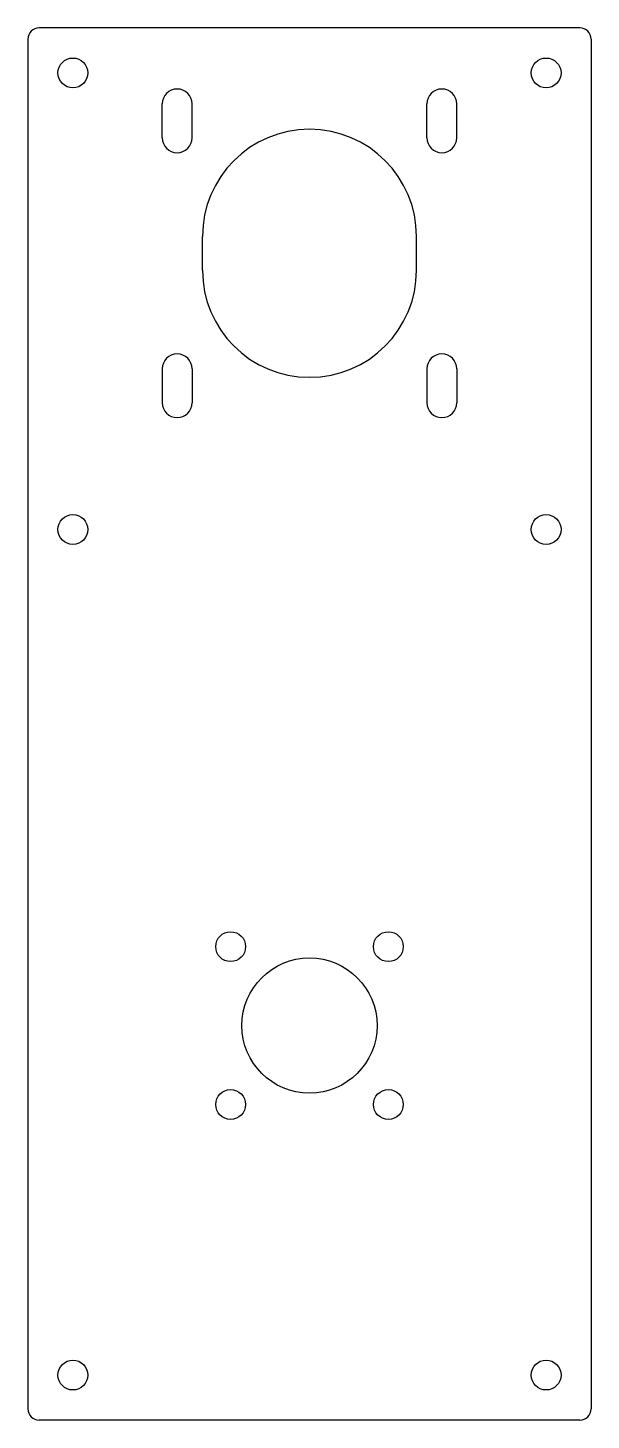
# Model space of a CAD drawing. Extents: x -50 to 50, y -124 to 124.
import ezdxf

# ---------------------------------------------------------------- set-up
doc = ezdxf.new("R2010")
doc.units = 0
doc.layers.add('VISIBLE', color=7, linetype='CONTINUOUS')

msp = doc.modelspace()

# ---------------------------------------------------------------- linework, layer by layer
at = {"layer": 'VISIBLE'}
for p, q in [((-50, 121.5), (-50, -121.5)), ((48, 123.5), (-48, 123.5)), ((50, 121.5), (50, -121.5)), ((-26.15, 104), (-26.15, 110)), ((-20.85, 104), (-20.85, 110)), ((20.85, 104), (20.85, 110)), ((26.15, 104), (26.15, 110)), ((-19, 80.5), (-19, 86.5)), ((19, 80.5), (19, 86.5)), ((-26.15, 63), (-26.15, 57)), ((-20.85, 63), (-20.85, 57)), ((20.85, 63), (20.85, 57)), ((26.15, 63), (26.15, 57)), ((48, -123.5), (-48, -123.5))]:
    msp.add_line(p, q, dxfattribs=at)
for centre, radius in [((-42, 115.5), 2.65), ((42, 115.5), 2.65), ((-42, 34.5), 2.65), ((42, 34.5), 2.65), ((-14, -39.5), 2.65), ((14, -39.5), 2.65), ((0, -53.5), 12), ((-14, -67.5), 2.65), ((14, -67.5), 2.65), ((-42, -115.5), 2.65), ((42, -115.5), 2.65)]:
    msp.add_circle(centre, radius, dxfattribs=at)
for centre, radius, start, end in [((-48, 121.5), 2, 90, 180), ((48, 121.5), 2, 0, 90), ((-23.5, 110), 2.65, 0, 180), ((23.5, 110), 2.65, 0, 180), ((-23.5, 104), 2.65, 180, 0), ((0, 86.5), 19, 0, 180), ((23.5, 104), 2.65, 180, 0), ((0, 80.5), 19, 180, 0), ((-23.5, 63), 2.65, 0, 180), ((23.5, 63), 2.65, 0, 180), ((-23.5, 57), 2.65, 180, 0), ((23.5, 57), 2.65, 180, 0), ((-48, -121.5), 2, 180, 270), ((48, -121.5), 2, 270, 0)]:
    msp.add_arc(centre, radius, start, end, dxfattribs=at)

doc.saveas('drawing.dxf')
